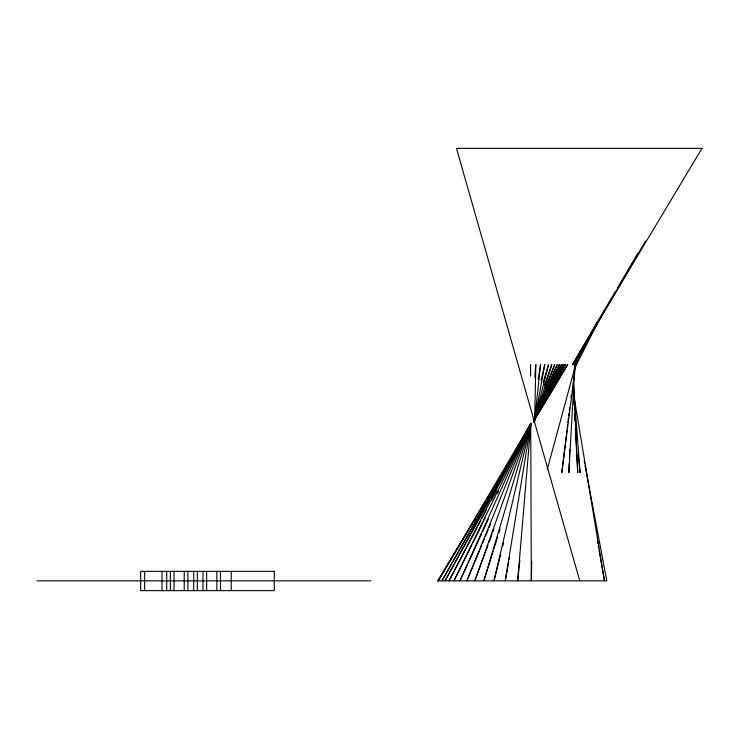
<?xml version="1.0" encoding="UTF-8"?>
<svg xmlns="http://www.w3.org/2000/svg" width="739" height="739" viewBox="0 0 739 739"><rect width="100%" height="100%" fill="white"/><g stroke="black" fill="none" stroke-linecap="round" stroke-linejoin="round"><path stroke-width="1.11" d="M531.711 561.289L531.304 580.845L530.741 423.262M534.63 422.117L535.83 364.604L534.768 377.259M569.196 463.529L568.864 472.729L574.443 372.659M569.399 457.774L569.686 449.718M574.572 370.359L574.887 364.604L574.203 370.294M519.85 560.254L517.669 580.845L530.907 423.262L474.817 580.845L487.989 545.17M534.509 421.812L540.56 364.604L538.149 379.403M566.203 436.306L561.797 472.729L575.69 364.604L580.9 351.819M566.48 434.033L566.896 430.615M567.173 428.343L567.589 424.925M567.857 422.653L568.411 418.098M568.688 415.817L568.965 413.544M569.381 410.127L569.649 407.854M570.896 397.61L571.164 395.337M530.898 423.789L505.236 580.845L508.755 561.603M509.171 559.34L509.587 557.067M534.223 422.348L544.772 364.604L541.096 380.289M530.824 423.983L493.975 580.845L500.719 554.093M502.686 546.297L503.527 542.953M533.891 422.569L548.504 364.604L543.23 382.257M547.248 469.413L577.187 359.089M530.694 424.186L483.842 580.845L493.153 551.211M493.846 549.012L497.643 536.939M499.019 532.551L500.054 529.253M533.854 421.683L551.793 364.604L544.449 385.25M489.19 541.927L491.98 534.352M492.784 532.191L493.975 528.948M533.909 420.824L554.675 364.604L545.16 388.04M530.445 424.26L466.854 580.845L481.532 545.696M579.394 355.016L575.478 364.604L585.196 343.709M482.428 543.562L484.202 539.304M485.541 536.108L488.211 529.715M489.098 527.581L490.437 524.385M534.491 418.93L557.188 364.604L544.44 392.945M530.75 423.392L459.926 580.845L481.542 533.835M482.502 531.747L488.267 519.212M534.87 417.886L559.377 364.604L543.738 396.677M580.9 352.069L575.044 364.604L589.805 335.912M530.131 424.611L453.995 580.845L471.87 544.809M472.895 542.749L485.154 518.03M497.412 493.319L498.437 491.259M574.536 368.613L599.218 319.553M590.858 333.862L591.921 331.811M586.064 342.055L574.388 364.604L602.257 314.315M530.417 424.047L449.035 580.845L476.969 527.803M540.523 404.575L561.261 364.604L534.703 418.154L564.328 364.604L535.415 415.66M478.041 525.771L480.729 520.662M481.8 518.63L486.631 509.448M491.472 500.266L496.303 491.084M534.436 418.662L562.906 364.604L539.766 407.041M530.399 424.223L445.007 580.845L489.615 500.007M537.558 411.087L538.666 409.064M490.733 497.984L494.077 491.925M495.195 489.902L496.303 487.879M497.421 485.865L498.539 483.842M499.647 481.819L500.765 479.796M603.375 312.301L604.493 310.297M597.094 322.361L573.519 364.604L645.526 241.034M530.316 424.676L441.885 580.845L486.548 502.76M487.694 500.756L493.994 489.745M495.139 487.74L496.285 485.745M498.003 482.733L499.148 480.738M500.294 478.733L503.73 472.729M507.739 465.718L508.885 463.713M510.603 460.711L511.748 458.707M520.339 443.696L521.485 441.691M534.648 418.662L565.575 364.604L538.112 411.226M530.519 424.121L438.199 580.845L468.951 529.503M615.569 291.203L572.42 364.604L701.985 148.363M617.314 288.228L637.729 253.505M470.725 526.538L472.498 523.581M473.681 521.605L475.454 518.639M476.637 516.663L477.819 514.695M479.593 511.73L480.775 509.753M482.549 506.788L484.322 503.832M533.992 420.888L567.691 364.604L533.863 420.888M437.719 580.845L485.791 500.866M486.983 498.89L491.731 490.992M492.913 489.015L494.696 486.059M495.878 484.082L497.07 482.105M498.853 479.14L500.035 477.172M702.05 148.363L456.49 148.363L579.755 580.845M36.95 580.845L370.655 580.845M437.58 580.845L606.811 580.845L585.02 465.367M584.161 460.84L584.595 463.104M597.435 541.225L597.842 543.488M598.239 545.751L598.645 548.015M599.052 550.278L604.493 580.845L573.824 395.337M578.295 455.658L580.087 472.729L573.279 383.005M573.076 386.46L573.196 388.76M573.824 400.261L574.074 404.861M574.572 414.062L574.942 420.962M575.311 427.863L577.75 472.729L573.556 383.005M530.537 364.604L530.574 376.105M231.252 571.367L231.252 590.637M220.499 571.367L220.499 590.637M216.85 571.367L216.85 590.637M206.643 571.367L206.643 590.637M202.994 571.367L202.994 590.637M197.35 571.367L197.35 590.637M193.701 571.367L193.701 590.637M187.863 571.367L187.863 590.637M184.223 571.367L184.223 590.637M174.016 571.367L174.016 590.637M170.367 571.367L170.367 590.637M166.728 571.367L166.728 590.637M162.017 571.367L162.017 590.637M144.659 571.367L144.659 590.637M274.317 571.367L140.65 571.367L140.65 590.637L274.317 590.637L274.308 571.367"/></g></svg>
